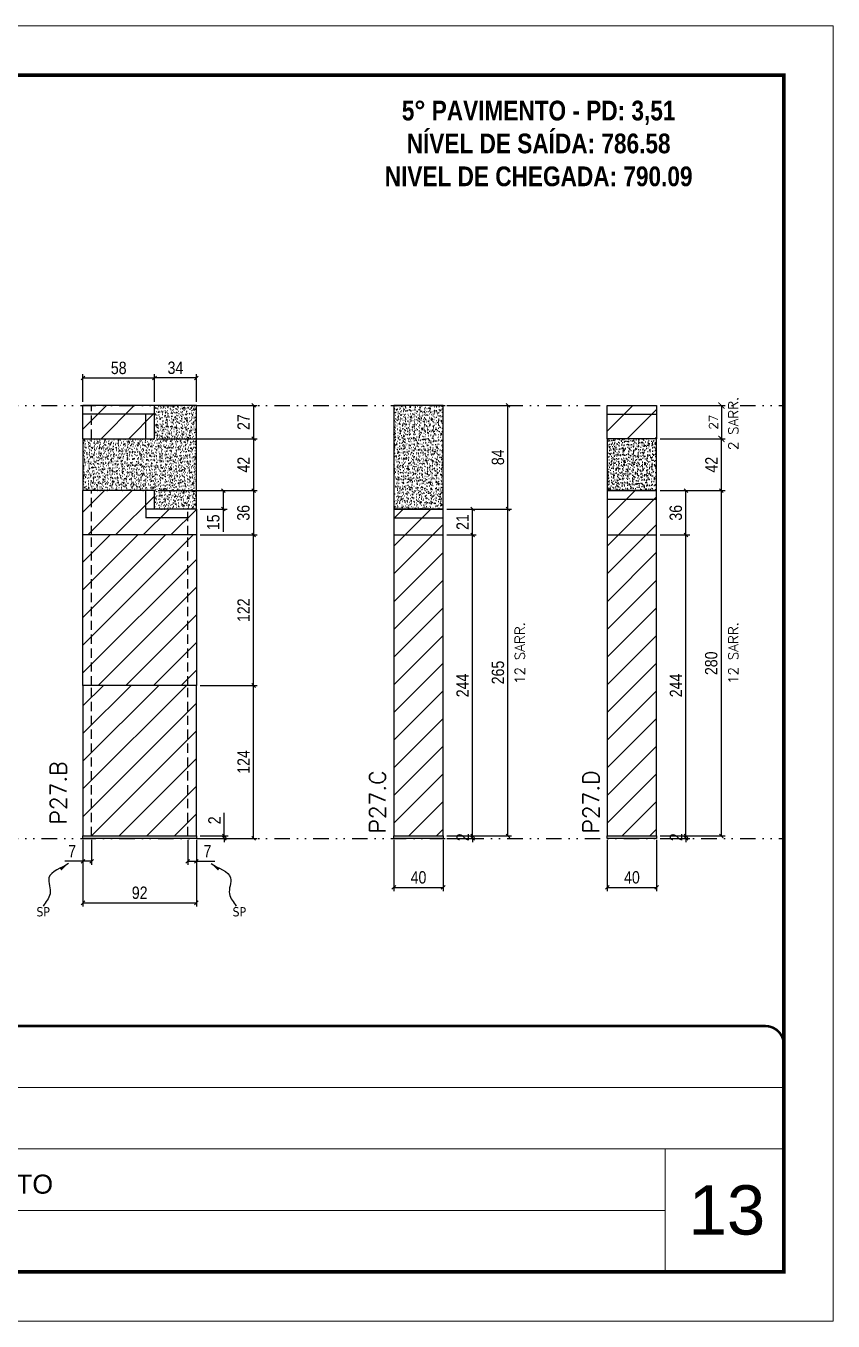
# Model space of a CAD drawing. Extents: x 28748 to 35002, y 14885 to 43501.
# Drawn here: x 29579 to 30233, y 39005 to 40055 of the extents above; entities that cross this region are included whole.
import ezdxf

# ---------------------------------------------------------------- set-up
doc = ezdxf.new("R2010")
doc.units = 0
for name, pattern in [('CONTINUO', [0]), ('DASHED', [0.75, 0.5, -0.25]), ('DIVIDE2', [0.625, 0.25, -0.125, 0, -0.125, 0, -0.125]), ('HIDDEN', [0.375, 0.25, -0.125])]:
    doc.linetypes.add(name, pattern=pattern)
for name, color, linetype, lineweight in [('CARIMBO', 255, 'Continuous', 9), ('Folhas', 255, 'Continuous', 9), ('Hachura', 251, 'Continuous', 9), ('SARRAFO DE PRESSAO', 251, 'DASHED', 9), ('Texto Seção', 7, 'Continuous', 15)]:
    doc.layers.add(name, color=color, linetype=linetype, lineweight=lineweight)
for name, color, linetype in [('COTA', 241, 'Continuous'), ('NOMENCLATURA', 7, 'Continuous'), ('Nível', 160, 'Continuous'), ('Painéis', 200, 'Continuous'), ('SARR_2.2x7', 40, 'Continuous'), ('Sarrafo de Pressão', 42, 'HIDDEN'), ('texto', 7, 'Continuous')]:
    doc.layers.add(name, color=color, linetype=linetype)
doc.styles.add('ARIAL', font='arial.ttf')
doc.styles.add('COTA TECNICA', font='techl___.ttf', dxfattribs={"height": 10})
doc.styles.add('COTA TECNICA-50', font='techl___.ttf', dxfattribs={"height": 10})
doc.styles.add('REGUA-120', font='ROMANS.shx', dxfattribs={"height": 15})
doc.styles.add('ROMANC', font='techb___.ttf', dxfattribs={"height": 2.5})
doc.styles.add('ROMANS', font='romans.shx')
doc.styles.get("Standard").update_dxf_attribs({"font": 'arial.ttf'})
doc.dimstyles.new('COTA PAINEL-50', dxfattribs={"dimtxt": 10, "dimasz": 3, "dimexe": 3, "dimexo": 3, "dimgap": 3, "dimtad": 1, "dimdec": 1, "dimzin": 12, "dimdsep": 46, "dimtxsty": 'COTA TECNICA-50', "dimblk1": 'OBLIQUE', "dimblk2": 'OBLIQUE', "dimsah": 1, "dimcen": 0.9, "dimclrd": 4, "dimclre": 4, "dimclrt": 240, "dimadec": 1, "dimazin": 3, "dimtfac": 1, "dimtdec": 1, "dimtmove": 0, "dimatfit": 3, "dimfxl": 1, "dimtolj": 1, "dimtzin": 12, "dimarcsym": 0})
doc.dimstyles.new('Cota Paínel', dxfattribs={"dimtxt": 7, "dimasz": 5, "dimexe": 3, "dimexo": 3, "dimgap": 3, "dimtad": 1, "dimdec": 1, "dimzin": 12, "dimdsep": 46, "dimtxsty": 'ROMANS', "dimblk": 'ARCHTICK', "dimcen": 0, "dimclrd": 4, "dimclre": 4, "dimclrt": 1, "dimadec": 1, "dimazin": 3, "dimtfac": 1, "dimtdec": 1, "dimtmove": 0, "dimatfit": 3, "dimldrblk": 'OBLIQUE', "dimfxl": 1, "dimtolj": 1, "dimtzin": 12, "dimarcsym": 0})
doc.dimstyles.new('PAINEL', dxfattribs={"dimtxt": 10, "dimasz": 3, "dimexe": 3, "dimexo": 3, "dimgap": 3, "dimtad": 1, "dimdec": 1, "dimzin": 12, "dimdsep": 46, "dimtxsty": 'COTA TECNICA', "dimblk1": 'OBLIQUE', "dimblk2": 'OBLIQUE', "dimsah": 1, "dimcen": 0.9, "dimclrd": 4, "dimclre": 4, "dimclrt": 240, "dimadec": 1, "dimazin": 3, "dimtfac": 1, "dimtdec": 1, "dimtmove": 0, "dimatfit": 3, "dimfxl": 1, "dimtolj": 1, "dimtzin": 12, "dimarcsym": 0})
doc.dimstyles.get("Standard").update_dxf_attribs({"dimtxt": 0.18, "dimasz": 0.18, "dimexe": 0.18, "dimexo": 0.0625, "dimgap": 0.09, "dimtad": 0, "dimtih": 1, "dimtoh": 1, "dimdec": 4, "dimzin": 0, "dimdsep": 46, "dimtxsty": 'Standard', "dimcen": 0.09, "dimadec": 0, "dimazin": 0, "dimtfac": 1, "dimtdec": 4, "dimtofl": 0, "dimtmove": 0, "dimatfit": 3, "dimfxl": 1, "dimtolj": 1, "dimtzin": 0, "dimarcsym": 0})
pattern_1 = [(45, (-100345.499, 8260.539), (-11.2253202, 11.2253202), [])]
pattern_2 = [(45, (-100172.502, 8260.539), (-11.2253202, 11.2253202), [])]

# ---------------------------------------------------------------- blocks, each defined once
blk = doc.blocks.new('9999999999')
at = {"color": 30, "linetype": 'CONTINUO'}
for p, q in [((98564.6, 34379.6), (99584, 34379.6)), ((98564.6, 34329.8), (99488, 34329.8)), ((99584, 34329.8), (99488, 34329.8)), ((99488, 34329.8), (99488, 34230.2)), ((98564.6, 34280), (99488, 34280))]:
    blk.add_line(p, q, dxfattribs=at)
at = {"color": 30, "linetype": 'CONTINUO', "const_width": 2}
blk.add_lwpolyline([(99584, 34230.2), (99584, 34414.4, 0.414214), (99569, 34429.4), (98229, 34429.4, 0.414214), (98214, 34414.4), (98214, 34245.2, 0.414214), (98229, 34230.2), (99584, 34230.2)], format="xyb", dxfattribs=at)
at = {"layer": 'Folhas'}
blk.add_lwpolyline([(98139, 34190.2), (99624, 34190.2), (99624, 35240.2), (98139, 35240.2)], close=True, dxfattribs=at)
at = {"layer": 'Folhas', "color": 30, "const_width": 3}
blk.add_lwpolyline([(98214, 34230.2), (99584, 34230.2), (99584, 35200.2), (98214, 35200.2)], close=True, dxfattribs=at)
at = {"color": 7, "linetype": 'Continuous', "ltscale": 5, "style": 'ARIAL'}
blk.add_text('5° PAVIMENTO', height=15.483, dxfattribs=at).set_placement((98837.7, 34293.5))
blk = doc.blocks.new('_Oblique')
at = {"color": 0, "linetype": 'ByBlock', "lineweight": -2}
blk.add_line((-0.5, -0.5), (0.5, 0.5), dxfattribs=at)
blk = doc.blocks.new('*D173')
at = {"layer": 'COTA', "color": 4, "lineweight": -2, "transparency": 16777216}
for p, q in [((29920.3, 39663.3), (29972.8, 39663.3)), ((29969.8, 39398.3), (29969.8, 39663.3)), ((29920.3, 39398.3), (29972.8, 39398.3))]:
    blk.add_line(p, q, dxfattribs=at)
at = {"layer": 'Defpoints', "color": 0, "transparency": 16777216}
for p in [(29917.3, 39663.3), (29969.8, 39663.3), (29917.3, 39398.3)]:
    blk.add_point(p, dxfattribs=at)
at = {"layer": 'COTA', "color": 4, "lineweight": -2, "transparency": 16777216, "xscale": 3, "yscale": 3, "zscale": 3}
for p, rotation in [((29969.8, 39663.3), 90), ((29969.8, 39398.3), 270)]:
    blk.add_blockref('_Oblique', p, dxfattribs=dict(at, rotation=rotation))
at = {"layer": 'COTA', "color": 240, "transparency": 16777216, "insert": (29961.7, 39530.8), "char_height": 10, "attachment_point": 5, "rotation": 90, "style": 'COTA TECNICA'}
blk.add_mtext('\\A1;265', dxfattribs=at)
blk = doc.blocks.new('*D174')
at = {"layer": 'COTA', "color": 4, "lineweight": -2, "transparency": 16777216}
for p, q in [((29920.3, 39747.3), (29972.8, 39747.3)), ((29969.8, 39663.3), (29969.8, 39747.3)), ((29920.3, 39663.3), (29972.8, 39663.3))]:
    blk.add_line(p, q, dxfattribs=at)
at = {"layer": 'Defpoints', "color": 0, "transparency": 16777216}
for p in [(29917.3, 39747.3), (29969.8, 39747.3), (29917.3, 39663.3)]:
    blk.add_point(p, dxfattribs=at)
at = {"layer": 'COTA', "color": 4, "lineweight": -2, "transparency": 16777216, "xscale": 3, "yscale": 3, "zscale": 3}
for p, rotation in [((29969.8, 39747.3), 90), ((29969.8, 39663.3), 270)]:
    blk.add_blockref('_Oblique', p, dxfattribs=dict(at, rotation=rotation))
at = {"layer": 'COTA', "color": 240, "transparency": 16777216, "insert": (29961.7, 39705.3), "char_height": 10, "attachment_point": 5, "rotation": 90, "style": 'COTA TECNICA'}
blk.add_mtext('\\A1;84', dxfattribs=at)
blk = doc.blocks.new('*D175')
at = {"layer": 'COTA', "color": 4, "lineweight": -2, "transparency": 16777216}
for p, q in [((29877.3, 39395.3), (29877.3, 39353.6)), ((29917.3, 39395.3), (29917.3, 39353.6)), ((29877.3, 39356.6), (29917.3, 39356.6))]:
    blk.add_line(p, q, dxfattribs=at)
at = {"layer": 'Defpoints', "color": 0, "transparency": 16777216}
for p in [(29877.3, 39398.3), (29917.3, 39398.3), (29917.3, 39356.6)]:
    blk.add_point(p, dxfattribs=at)
at = {"layer": 'COTA', "color": 4, "lineweight": -2, "transparency": 16777216, "xscale": 3, "yscale": 3, "zscale": 3, "rotation": 180}
blk.add_blockref('_Oblique', (29877.3, 39356.6), dxfattribs=at)
at = {"layer": 'COTA', "color": 4, "lineweight": -2, "transparency": 16777216, "xscale": 3, "yscale": 3, "zscale": 3}
blk.add_blockref('_Oblique', (29917.3, 39356.6), dxfattribs=at)
at = {"layer": 'COTA', "color": 240, "transparency": 16777216, "insert": (29897.3, 39364.7), "char_height": 10, "attachment_point": 5, "style": 'COTA TECNICA'}
blk.add_mtext('\\A1;40', dxfattribs=at)
blk = doc.blocks.new('*D176')
at = {"layer": 'COTA', "color": 4, "lineweight": -2, "transparency": 16777216}
for p, q in [((29920.3, 39398.3), (29944.1, 39398.3)), ((29920.3, 39396.3), (29944.1, 39396.3)), ((29941.1, 39398.3), (29941.1, 39401.3)), ((29941.1, 39396.3), (29941.1, 39398.3)), ((29941.1, 39396.3), (29941.1, 39393.3))]:
    blk.add_line(p, q, dxfattribs=at)
at = {"layer": 'Defpoints', "color": 0, "transparency": 16777216}
for p in [(29917.3, 39398.3), (29917.3, 39396.3), (29941.1, 39398.3)]:
    blk.add_point(p, dxfattribs=at)
at = {"layer": 'COTA', "color": 4, "lineweight": -2, "transparency": 16777216, "xscale": 3, "yscale": 3, "zscale": 3}
for p, rotation in [((29941.1, 39398.3), 270), ((29941.1, 39396.3), 90)]:
    blk.add_blockref('_Oblique', p, dxfattribs=dict(at, rotation=rotation))
at = {"layer": 'COTA', "color": 240, "transparency": 16777216, "insert": (29933.1, 39397.3), "char_height": 10, "attachment_point": 5, "rotation": 90, "style": 'COTA TECNICA-50'}
blk.add_mtext('\\A1;2', dxfattribs=at)
blk = doc.blocks.new('*D373')
at = {"layer": 'COTA', "color": 4, "lineweight": -2, "transparency": 16777216}
for p, q in [((29625.3, 39395.3), (29625.3, 39341.1)), ((29717.3, 39395.3), (29717.3, 39341.1)), ((29625.3, 39344.1), (29717.3, 39344.1))]:
    blk.add_line(p, q, dxfattribs=at)
at = {"layer": 'Defpoints', "color": 0, "transparency": 16777216}
for p in [(29625.3, 39398.3), (29717.3, 39398.3), (29717.3, 39344.1)]:
    blk.add_point(p, dxfattribs=at)
at = {"layer": 'COTA', "color": 4, "lineweight": -2, "transparency": 16777216, "xscale": 3, "yscale": 3, "zscale": 3, "rotation": 180}
blk.add_blockref('_Oblique', (29625.3, 39344.1), dxfattribs=at)
at = {"layer": 'COTA', "color": 4, "lineweight": -2, "transparency": 16777216, "xscale": 3, "yscale": 3, "zscale": 3}
blk.add_blockref('_Oblique', (29717.3, 39344.1), dxfattribs=at)
at = {"layer": 'COTA', "color": 240, "transparency": 16777216, "insert": (29671.3, 39352.2), "char_height": 10, "attachment_point": 5, "style": 'COTA TECNICA'}
blk.add_mtext('\\A1;92', dxfattribs=at)
blk = doc.blocks.new('*D374')
at = {"layer": 'COTA', "color": 4, "lineweight": -2, "transparency": 16777216}
for p, q in [((29720.3, 39520.3), (29766.6, 39520.3)), ((29763.6, 39396.3), (29763.6, 39520.3)), ((29720.3, 39396.3), (29766.6, 39396.3))]:
    blk.add_line(p, q, dxfattribs=at)
at = {"layer": 'Defpoints', "color": 0, "transparency": 16777216}
for p in [(29717.3, 39520.3), (29763.6, 39520.3), (29717.3, 39396.3)]:
    blk.add_point(p, dxfattribs=at)
at = {"layer": 'COTA', "color": 4, "lineweight": -2, "transparency": 16777216, "xscale": 3, "yscale": 3, "zscale": 3}
for p, rotation in [((29763.6, 39520.3), 90), ((29763.6, 39396.3), 270)]:
    blk.add_blockref('_Oblique', p, dxfattribs=dict(at, rotation=rotation))
at = {"layer": 'COTA', "color": 240, "transparency": 16777216, "insert": (29755.5, 39458.3), "char_height": 10, "attachment_point": 5, "rotation": 90, "style": 'COTA TECNICA-50'}
blk.add_mtext('\\A1;124', dxfattribs=at)
blk = doc.blocks.new('*D375')
at = {"layer": 'COTA', "color": 4, "lineweight": -2, "transparency": 16777216}
for p, q in [((29739.9, 39398.3), (29739.9, 39417.1)), ((29720.3, 39398.3), (29742.9, 39398.3)), ((29720.3, 39396.3), (29742.9, 39396.3)), ((29739.9, 39396.3), (29739.9, 39398.3)), ((29739.9, 39396.3), (29739.9, 39393.3))]:
    blk.add_line(p, q, dxfattribs=at)
at = {"layer": 'Defpoints', "color": 0, "transparency": 16777216}
for p in [(29717.3, 39398.3), (29717.3, 39396.3), (29739.9, 39396.3)]:
    blk.add_point(p, dxfattribs=at)
at = {"layer": 'COTA', "color": 4, "lineweight": -2, "transparency": 16777216, "xscale": 3, "yscale": 3, "zscale": 3}
for p, rotation in [((29739.9, 39398.3), 270), ((29739.9, 39396.3), 90)]:
    blk.add_blockref('_Oblique', p, dxfattribs=dict(at, rotation=rotation))
at = {"layer": 'COTA', "color": 240, "transparency": 16777216, "insert": (29731.9, 39411), "char_height": 10, "attachment_point": 5, "rotation": 90, "style": 'COTA TECNICA-50'}
blk.add_mtext('\\A1;2', dxfattribs=at)
blk = doc.blocks.new('*D376')
at = {"layer": 'COTA', "color": 4, "lineweight": -2, "transparency": 16777216}
for p, q in [((29625.3, 39393.3), (29625.3, 39374.8)), ((29632.3, 39395.3), (29632.3, 39374.8)), ((29625.3, 39377.8), (29610.6, 39377.8)), ((29632.3, 39377.8), (29625.3, 39377.8))]:
    blk.add_line(p, q, dxfattribs=at)
at = {"layer": 'Defpoints', "color": 0, "transparency": 16777216}
for p in [(29625.3, 39396.3), (29632.3, 39398.3), (29625.3, 39377.8)]:
    blk.add_point(p, dxfattribs=at)
at = {"layer": 'COTA', "color": 4, "lineweight": -2, "transparency": 16777216, "xscale": 3, "yscale": 3, "zscale": 3, "rotation": 180}
blk.add_blockref('_Oblique', (29625.3, 39377.8), dxfattribs=at)
at = {"layer": 'COTA', "color": 4, "lineweight": -2, "transparency": 16777216, "xscale": 3, "yscale": 3, "zscale": 3}
blk.add_blockref('_Oblique', (29632.3, 39377.8), dxfattribs=at)
at = {"layer": 'COTA', "color": 240, "transparency": 16777216, "insert": (29616.5, 39385.9), "char_height": 10, "attachment_point": 5, "style": 'COTA TECNICA-50'}
blk.add_mtext('\\A1;7', dxfattribs=at)
blk = doc.blocks.new('*D377')
at = {"layer": 'COTA', "color": 4, "lineweight": -2, "transparency": 16777216}
for p, q in [((29710.3, 39395.3), (29710.3, 39374.8)), ((29717.3, 39393.3), (29717.3, 39374.8)), ((29710.3, 39377.8), (29717.3, 39377.8)), ((29717.3, 39377.8), (29732.1, 39377.8))]:
    blk.add_line(p, q, dxfattribs=at)
at = {"layer": 'Defpoints', "color": 0, "transparency": 16777216}
for p in [(29710.3, 39398.3), (29717.3, 39396.3), (29717.3, 39377.8)]:
    blk.add_point(p, dxfattribs=at)
at = {"layer": 'COTA', "color": 4, "lineweight": -2, "transparency": 16777216, "xscale": 3, "yscale": 3, "zscale": 3, "rotation": 180}
blk.add_blockref('_Oblique', (29710.3, 39377.8), dxfattribs=at)
at = {"layer": 'COTA', "color": 4, "lineweight": -2, "transparency": 16777216, "xscale": 3, "yscale": 3, "zscale": 3}
blk.add_blockref('_Oblique', (29717.3, 39377.8), dxfattribs=at)
at = {"layer": 'COTA', "color": 240, "transparency": 16777216, "insert": (29726.2, 39385.9), "char_height": 10, "attachment_point": 5, "style": 'COTA TECNICA-50'}
blk.add_mtext('\\A1;7', dxfattribs=at)
blk = doc.blocks.new('*D378')
at = {"layer": 'COTA', "color": 4, "linetype": 'ByBlock', "lineweight": -2, "transparency": 16777216}
for p, q in [((29720.3, 39642.3), (29766.6, 39642.3)), ((29763.6, 39520.3), (29763.6, 39642.3)), ((29720.3, 39520.3), (29766.6, 39520.3))]:
    blk.add_line(p, q, dxfattribs=at)
at = {"layer": 'Defpoints', "color": 0, "linetype": 'ByBlock', "transparency": 16777216}
for p in [(29717.3, 39642.3), (29763.6, 39642.3), (29717.3, 39520.3)]:
    blk.add_point(p, dxfattribs=at)
at = {"layer": 'COTA', "color": 4, "linetype": 'ByBlock', "lineweight": -2, "transparency": 16777216, "xscale": 3, "yscale": 3, "zscale": 3}
for p, rotation in [((29763.6, 39642.3), 90), ((29763.6, 39520.3), 270)]:
    blk.add_blockref('_Oblique', p, dxfattribs=dict(at, rotation=rotation))
at = {"layer": 'COTA', "color": 240, "linetype": 'ByBlock', "transparency": 16777216, "insert": (29755.5, 39581.3), "char_height": 10, "attachment_point": 5, "rotation": 90, "style": 'COTA TECNICA'}
blk.add_mtext('\\A1;122', dxfattribs=at)
blk = doc.blocks.new('*D1572')
at = {"layer": 'COTA', "color": 4, "linetype": 'ByBlock', "lineweight": -2, "transparency": 16777216}
for p, q in [((29920.3, 39642.3), (29944.1, 39642.3)), ((29941.1, 39398.3), (29941.1, 39642.3)), ((29920.3, 39398.3), (29944.1, 39398.3))]:
    blk.add_line(p, q, dxfattribs=at)
at = {"layer": 'Defpoints', "color": 0, "linetype": 'ByBlock', "transparency": 16777216}
for p in [(29917.3, 39642.3), (29941.1, 39642.3), (29917.3, 39398.3)]:
    blk.add_point(p, dxfattribs=at)
at = {"layer": 'COTA', "color": 4, "linetype": 'ByBlock', "lineweight": -2, "transparency": 16777216, "xscale": 3, "yscale": 3, "zscale": 3}
for p, rotation in [((29941.1, 39642.3), 90), ((29941.1, 39398.3), 270)]:
    blk.add_blockref('_Oblique', p, dxfattribs=dict(at, rotation=rotation))
at = {"layer": 'COTA', "color": 240, "linetype": 'ByBlock', "transparency": 16777216, "insert": (29933, 39520.3), "char_height": 10, "attachment_point": 5, "rotation": 90, "style": 'COTA TECNICA'}
blk.add_mtext('\\A1;244', dxfattribs=at)
blk = doc.blocks.new('*D1573')
at = {"layer": 'COTA', "color": 4, "linetype": 'ByBlock', "lineweight": -2, "transparency": 16777216}
for p, q in [((29920.3, 39663.3), (29944.1, 39663.3)), ((29941.1, 39642.3), (29941.1, 39663.3)), ((29920.3, 39642.3), (29944.1, 39642.3))]:
    blk.add_line(p, q, dxfattribs=at)
at = {"layer": 'Defpoints', "color": 0, "linetype": 'ByBlock', "transparency": 16777216}
for p in [(29917.3, 39663.3), (29941.1, 39663.3), (29917.3, 39642.3)]:
    blk.add_point(p, dxfattribs=at)
at = {"layer": 'COTA', "color": 4, "linetype": 'ByBlock', "lineweight": -2, "transparency": 16777216, "xscale": 3, "yscale": 3, "zscale": 3}
for p, rotation in [((29941.1, 39663.3), 90), ((29941.1, 39642.3), 270)]:
    blk.add_blockref('_Oblique', p, dxfattribs=dict(at, rotation=rotation))
at = {"layer": 'COTA', "color": 240, "linetype": 'ByBlock', "transparency": 16777216, "insert": (29933, 39652.8), "char_height": 10, "attachment_point": 5, "rotation": 90, "style": 'COTA TECNICA'}
blk.add_mtext('\\A1;21', dxfattribs=at)
blk = doc.blocks.new('*D2167')
at = {"layer": 'COTA', "color": 4, "lineweight": -2, "transparency": 16777216}
for p, q in [((29683.3, 39750.3), (29683.3, 39772.6)), ((29717.3, 39769.6), (29683.3, 39769.6)), ((29717.3, 39750.3), (29717.3, 39772.6))]:
    blk.add_line(p, q, dxfattribs=at)
at = {"layer": 'Defpoints', "color": 0, "transparency": 16777216}
for p in [(29683.3, 39769.6), (29683.3, 39747.3), (29717.3, 39747.3)]:
    blk.add_point(p, dxfattribs=at)
at = {"layer": 'COTA', "color": 4, "lineweight": -2, "transparency": 16777216, "xscale": 3, "yscale": 3, "zscale": 3, "rotation": 180}
blk.add_blockref('_Oblique', (29683.3, 39769.6), dxfattribs=at)
at = {"layer": 'COTA', "color": 4, "lineweight": -2, "transparency": 16777216, "xscale": 3, "yscale": 3, "zscale": 3}
blk.add_blockref('_Oblique', (29717.3, 39769.6), dxfattribs=at)
at = {"layer": 'COTA', "color": 240, "transparency": 16777216, "insert": (29700.3, 39777.8), "char_height": 10, "attachment_point": 5, "style": 'COTA TECNICA-50'}
blk.add_mtext('\\A1;34', dxfattribs=at)
blk = doc.blocks.new('*D1424')
at = {"layer": 'COTA', "color": 4, "lineweight": -2, "transparency": 16777216}
for p, q in [((29686.3, 39678.3), (29766.6, 39678.3)), ((29763.6, 39678.3), (29763.6, 39642.3)), ((29720.3, 39642.3), (29766.6, 39642.3))]:
    blk.add_line(p, q, dxfattribs=at)
at = {"layer": 'Defpoints', "color": 0, "transparency": 16777216}
for p in [(29683.3, 39678.3), (29717.3, 39642.3), (29763.6, 39642.3)]:
    blk.add_point(p, dxfattribs=at)
at = {"layer": 'COTA', "color": 4, "lineweight": -2, "transparency": 16777216, "xscale": 3, "yscale": 3, "zscale": 3}
for p, rotation in [((29763.6, 39678.3), 90), ((29763.6, 39642.3), 270)]:
    blk.add_blockref('_Oblique', p, dxfattribs=dict(at, rotation=rotation))
at = {"layer": 'COTA', "color": 240, "transparency": 16777216, "insert": (29755.4, 39660.3), "char_height": 10, "attachment_point": 5, "rotation": 90, "style": 'COTA TECNICA-50'}
blk.add_mtext('\\A1;36', dxfattribs=at)
blk = doc.blocks.new('*D1425')
at = {"layer": 'COTA', "color": 4, "lineweight": -2, "transparency": 16777216}
for p, q in [((30093.3, 39678.3), (30145.8, 39678.3)), ((30142.8, 39398.3), (30142.8, 39678.3)), ((30093.3, 39398.3), (30145.8, 39398.3))]:
    blk.add_line(p, q, dxfattribs=at)
at = {"layer": 'Defpoints', "color": 0, "transparency": 16777216}
for p in [(30090.3, 39678.3), (30142.8, 39678.3), (30090.3, 39398.3)]:
    blk.add_point(p, dxfattribs=at)
at = {"layer": 'COTA', "color": 4, "lineweight": -2, "transparency": 16777216, "xscale": 3, "yscale": 3, "zscale": 3}
for p, rotation in [((30142.8, 39678.3), 90), ((30142.8, 39398.3), 270)]:
    blk.add_blockref('_Oblique', p, dxfattribs=dict(at, rotation=rotation))
at = {"layer": 'COTA', "color": 240, "transparency": 16777216, "insert": (30134.6, 39538.3), "char_height": 10, "attachment_point": 5, "rotation": 90, "style": 'COTA TECNICA'}
blk.add_mtext('\\A1;280', dxfattribs=at)
blk = doc.blocks.new('*D1426')
at = {"layer": 'COTA', "color": 4, "lineweight": -2, "transparency": 16777216}
for p, q in [((30093.3, 39720.3), (30145.8, 39720.3)), ((30142.8, 39678.3), (30142.8, 39720.3)), ((30093.3, 39678.3), (30145.8, 39678.3))]:
    blk.add_line(p, q, dxfattribs=at)
at = {"layer": 'Defpoints', "color": 0, "transparency": 16777216}
for p in [(30090.3, 39720.3), (30142.8, 39720.3), (30090.3, 39678.3)]:
    blk.add_point(p, dxfattribs=at)
at = {"layer": 'COTA', "color": 4, "lineweight": -2, "transparency": 16777216, "xscale": 3, "yscale": 3, "zscale": 3}
for p, rotation in [((30142.8, 39720.3), 90), ((30142.8, 39678.3), 270)]:
    blk.add_blockref('_Oblique', p, dxfattribs=dict(at, rotation=rotation))
at = {"layer": 'COTA', "color": 240, "transparency": 16777216, "insert": (30134.7, 39699.3), "char_height": 10, "attachment_point": 5, "rotation": 90, "style": 'COTA TECNICA'}
blk.add_mtext('\\A1;42', dxfattribs=at)
blk = doc.blocks.new('*D1427')
at = {"layer": 'COTA', "color": 4, "lineweight": -2, "transparency": 16777216}
for p, q in [((30050.3, 39395.3), (30050.3, 39353.6)), ((30090.3, 39395.3), (30090.3, 39353.6)), ((30050.3, 39356.6), (30090.3, 39356.6))]:
    blk.add_line(p, q, dxfattribs=at)
at = {"layer": 'Defpoints', "color": 0, "transparency": 16777216}
for p in [(30050.3, 39398.3), (30090.3, 39398.3), (30090.3, 39356.6)]:
    blk.add_point(p, dxfattribs=at)
at = {"layer": 'COTA', "color": 4, "lineweight": -2, "transparency": 16777216, "xscale": 3, "yscale": 3, "zscale": 3, "rotation": 180}
blk.add_blockref('_Oblique', (30050.3, 39356.6), dxfattribs=at)
at = {"layer": 'COTA', "color": 4, "lineweight": -2, "transparency": 16777216, "xscale": 3, "yscale": 3, "zscale": 3}
blk.add_blockref('_Oblique', (30090.3, 39356.6), dxfattribs=at)
at = {"layer": 'COTA', "color": 240, "transparency": 16777216, "insert": (30070.3, 39364.7), "char_height": 10, "attachment_point": 5, "style": 'COTA TECNICA'}
blk.add_mtext('\\A1;40', dxfattribs=at)
blk = doc.blocks.new('*D1428')
at = {"layer": 'COTA', "color": 4, "lineweight": -2, "transparency": 16777216}
for p, q in [((30093.3, 39398.3), (30117.1, 39398.3)), ((30093.3, 39396.3), (30117.1, 39396.3)), ((30114.1, 39398.3), (30114.1, 39401.3)), ((30114.1, 39396.3), (30114.1, 39398.3)), ((30114.1, 39396.3), (30114.1, 39393.3))]:
    blk.add_line(p, q, dxfattribs=at)
at = {"layer": 'Defpoints', "color": 0, "transparency": 16777216}
for p in [(30090.3, 39398.3), (30090.3, 39396.3), (30114.1, 39398.3)]:
    blk.add_point(p, dxfattribs=at)
at = {"layer": 'COTA', "color": 4, "lineweight": -2, "transparency": 16777216, "xscale": 3, "yscale": 3, "zscale": 3}
for p, rotation in [((30114.1, 39398.3), 270), ((30114.1, 39396.3), 90)]:
    blk.add_blockref('_Oblique', p, dxfattribs=dict(at, rotation=rotation))
at = {"layer": 'COTA', "color": 240, "transparency": 16777216, "insert": (30106.1, 39397.3), "char_height": 10, "attachment_point": 5, "rotation": 90, "style": 'COTA TECNICA-50'}
blk.add_mtext('\\A1;2', dxfattribs=at)
blk = doc.blocks.new('*D2168')
at = {"layer": 'COTA', "color": 4, "linetype": 'ByBlock', "lineweight": -2, "transparency": 16777216}
for p, q in [((30093.3, 39642.3), (30117.1, 39642.3)), ((30114.1, 39398.3), (30114.1, 39642.3)), ((30093.3, 39398.3), (30117.1, 39398.3))]:
    blk.add_line(p, q, dxfattribs=at)
at = {"layer": 'Defpoints', "color": 0, "linetype": 'ByBlock', "transparency": 16777216}
for p in [(30090.3, 39642.3), (30114.1, 39642.3), (30090.3, 39398.3)]:
    blk.add_point(p, dxfattribs=at)
at = {"layer": 'COTA', "color": 4, "linetype": 'ByBlock', "lineweight": -2, "transparency": 16777216, "xscale": 3, "yscale": 3, "zscale": 3}
for p, rotation in [((30114.1, 39642.3), 90), ((30114.1, 39398.3), 270)]:
    blk.add_blockref('_Oblique', p, dxfattribs=dict(at, rotation=rotation))
at = {"layer": 'COTA', "color": 240, "linetype": 'ByBlock', "transparency": 16777216, "insert": (30106, 39520.3), "char_height": 10, "attachment_point": 5, "rotation": 90, "style": 'COTA TECNICA'}
blk.add_mtext('\\A1;244', dxfattribs=at)
blk = doc.blocks.new('*D2169')
at = {"layer": 'COTA', "color": 4, "linetype": 'ByBlock', "lineweight": -2, "transparency": 16777216}
for p, q in [((30093.3, 39678.3), (30117.1, 39678.3)), ((30114.1, 39642.3), (30114.1, 39678.3)), ((30093.3, 39642.3), (30117.1, 39642.3))]:
    blk.add_line(p, q, dxfattribs=at)
at = {"layer": 'Defpoints', "color": 0, "linetype": 'ByBlock', "transparency": 16777216}
for p in [(30090.3, 39678.3), (30114.1, 39678.3), (30090.3, 39642.3)]:
    blk.add_point(p, dxfattribs=at)
at = {"layer": 'COTA', "color": 4, "linetype": 'ByBlock', "lineweight": -2, "transparency": 16777216, "xscale": 3, "yscale": 3, "zscale": 3}
for p, rotation in [((30114.1, 39678.3), 90), ((30114.1, 39642.3), 270)]:
    blk.add_blockref('_Oblique', p, dxfattribs=dict(at, rotation=rotation))
at = {"layer": 'COTA', "color": 240, "linetype": 'ByBlock', "transparency": 16777216, "insert": (30105.9, 39660.3), "char_height": 10, "attachment_point": 5, "rotation": 90, "style": 'COTA TECNICA'}
blk.add_mtext('\\A1;36', dxfattribs=at)
blk = doc.blocks.new('_ArchTick')
at = {"color": 0, "linetype": 'ByBlock', "const_width": 0.15}
blk.add_lwpolyline([(-0.5, -0.5), (0.5, 0.5)], dxfattribs=at)
blk = doc.blocks.new('*D2170')
at = {"layer": 'COTA', "color": 4, "lineweight": -2, "transparency": 16777216}
for p, q in [((30093.3, 39747.3), (30145.8, 39747.3)), ((30142.8, 39747.3), (30142.8, 39720.3)), ((30093.3, 39720.3), (30145.8, 39720.3))]:
    blk.add_line(p, q, dxfattribs=at)
at = {"layer": 'Defpoints', "color": 0, "transparency": 16777216}
for p in [(30090.3, 39747.3), (30090.3, 39720.3), (30142.8, 39720.3)]:
    blk.add_point(p, dxfattribs=at)
at = {"layer": 'COTA', "color": 4, "lineweight": -2, "transparency": 16777216, "xscale": 5, "yscale": 5, "zscale": 5}
for p, rotation in [((30142.8, 39747.3), 90), ((30142.8, 39720.3), 270)]:
    blk.add_blockref('_ArchTick', p, dxfattribs=dict(at, rotation=rotation))
at = {"layer": 'COTA', "color": 1, "transparency": 16777216, "insert": (30136.3, 39733.8), "char_height": 7, "attachment_point": 5, "rotation": 90, "style": 'ROMANS'}
blk.add_mtext('\\A1;27', dxfattribs=at)
blk = doc.blocks.new('*D2232')
at = {"layer": 'COTA', "color": 4, "lineweight": -2, "transparency": 16777216}
for p, q in [((29720.3, 39747.3), (29766.6, 39747.3)), ((29763.6, 39747.3), (29763.6, 39720.3)), ((29686.3, 39720.3), (29766.6, 39720.3))]:
    blk.add_line(p, q, dxfattribs=at)
at = {"layer": 'Defpoints', "color": 0, "transparency": 16777216}
for p in [(29717.3, 39747.3), (29683.3, 39720.3), (29763.6, 39720.3)]:
    blk.add_point(p, dxfattribs=at)
at = {"layer": 'COTA', "color": 4, "lineweight": -2, "transparency": 16777216, "xscale": 3, "yscale": 3, "zscale": 3}
for p, rotation in [((29763.6, 39747.3), 90), ((29763.6, 39720.3), 270)]:
    blk.add_blockref('_Oblique', p, dxfattribs=dict(at, rotation=rotation))
at = {"layer": 'COTA', "color": 240, "transparency": 16777216, "insert": (29755.5, 39733.8), "char_height": 10, "attachment_point": 5, "rotation": 90, "style": 'COTA TECNICA'}
blk.add_mtext('\\A1;27', dxfattribs=at)
blk = doc.blocks.new('*D2233')
at = {"layer": 'COTA', "color": 4, "lineweight": -2, "transparency": 16777216}
for p, q in [((29686.3, 39720.3), (29766.6, 39720.3)), ((29763.6, 39720.3), (29763.6, 39678.3)), ((29686.3, 39678.3), (29766.6, 39678.3))]:
    blk.add_line(p, q, dxfattribs=at)
at = {"layer": 'Defpoints', "color": 0, "transparency": 16777216}
for p in [(29683.3, 39720.3), (29683.3, 39678.3), (29763.6, 39678.3)]:
    blk.add_point(p, dxfattribs=at)
at = {"layer": 'COTA', "color": 4, "lineweight": -2, "transparency": 16777216, "xscale": 3, "yscale": 3, "zscale": 3}
for p, rotation in [((29763.6, 39720.3), 90), ((29763.6, 39678.3), 270)]:
    blk.add_blockref('_Oblique', p, dxfattribs=dict(at, rotation=rotation))
at = {"layer": 'COTA', "color": 240, "transparency": 16777216, "insert": (29755.5, 39699.3), "char_height": 10, "attachment_point": 5, "rotation": 90, "style": 'COTA TECNICA'}
blk.add_mtext('\\A1;42', dxfattribs=at)
blk = doc.blocks.new('*D2234')
at = {"layer": 'COTA', "color": 4, "lineweight": -2, "transparency": 16777216}
for p, q in [((29686.3, 39678.3), (29742.1, 39678.3)), ((29739.1, 39678.3), (29739.1, 39663.3)), ((29720.3, 39663.3), (29742.1, 39663.3)), ((29739.1, 39663.3), (29739.1, 39644.9))]:
    blk.add_line(p, q, dxfattribs=at)
at = {"layer": 'Defpoints', "color": 0, "transparency": 16777216}
for p in [(29683.3, 39678.3), (29717.3, 39663.3), (29739.1, 39663.3)]:
    blk.add_point(p, dxfattribs=at)
at = {"layer": 'COTA', "color": 4, "lineweight": -2, "transparency": 16777216, "xscale": 3, "yscale": 3, "zscale": 3}
for p, rotation in [((29739.1, 39678.3), 90), ((29739.1, 39663.3), 270)]:
    blk.add_blockref('_Oblique', p, dxfattribs=dict(at, rotation=rotation))
at = {"layer": 'COTA', "color": 240, "transparency": 16777216, "insert": (29731, 39652.6), "char_height": 10, "attachment_point": 5, "rotation": 90, "style": 'COTA TECNICA'}
blk.add_mtext('\\A1;15', dxfattribs=at)
blk = doc.blocks.new('*D2235')
at = {"layer": 'COTA', "color": 4, "lineweight": -2, "transparency": 16777216}
for p, q in [((29625.3, 39750.3), (29625.3, 39772.6)), ((29625.3, 39769.6), (29683.3, 39769.6)), ((29683.3, 39750.3), (29683.3, 39772.6))]:
    blk.add_line(p, q, dxfattribs=at)
at = {"layer": 'Defpoints', "color": 0, "transparency": 16777216}
for p in [(29683.3, 39769.6), (29625.3, 39747.3), (29683.3, 39747.3)]:
    blk.add_point(p, dxfattribs=at)
at = {"layer": 'COTA', "color": 4, "lineweight": -2, "transparency": 16777216, "xscale": 3, "yscale": 3, "zscale": 3, "rotation": 180}
blk.add_blockref('_Oblique', (29625.3, 39769.6), dxfattribs=at)
at = {"layer": 'COTA', "color": 4, "lineweight": -2, "transparency": 16777216, "xscale": 3, "yscale": 3, "zscale": 3}
blk.add_blockref('_Oblique', (29683.3, 39769.6), dxfattribs=at)
at = {"layer": 'COTA', "color": 240, "transparency": 16777216, "insert": (29654.3, 39777.7), "char_height": 10, "attachment_point": 5, "style": 'COTA TECNICA'}
blk.add_mtext('\\A1;58', dxfattribs=at)

msp = doc.modelspace()

# ---------------------------------------------------------------- hatches: boundary and pattern name
at = {"layer": 'COTA', "linetype": 'ByBlock'}
h = msp.add_hatch(dxfattribs=at)
h.set_pattern_fill('AR-CONC', color=256, scale=0.03)
h.paths.add_polyline_path([(29717.33, 39747.3), (29683.33, 39747.3), (29683.33, 39720.3), (29625.33, 39720.3), (29625.33, 39678.3), (29683.33, 39678.3), (29683.33, 39663.3), (29717.33, 39663.3)])
h = msp.add_hatch(dxfattribs=at)
h.set_pattern_fill('AR-CONC', color=256, scale=0.03)
h.set_pattern_definition([(50, (-101736.7475, 12901.0396), (5.46554007, -0.47817257), [0.5715, -6.2865]), (355, (-101736.7475, 12901.0396), (-1.05730264, 5.73170536), [0.4572, -5.02921753]), (100.4514447, (-101736.292, 12901), (4.40823741, 5.25353256), [0.48570026, -5.34270734]), (46.1842, (-101736.7475, 12902.5636), (8.13237123, -1.26126984), [0.85725, -9.42975]), (96.6355576, (-101736.07, 12902.4585), (7.122124, 7.42278374), [0.7285507, -8.01406824]), (351.184151, (-101736.7475, 12902.564), (7.122124, 7.42278374), [0.685799, -7.54379196]), (21, (-101735.9855, 12902.1826), (4.54843174, -3.06795595), [0.5715, -6.2865]), (326, (-101735.9855, 12902.1826), (1.85406085, 5.52563898), [0.4572, -5.0292]), (71.451445, (-101735.6065, 12901.927), (6.40249258, 2.45768307), [0.48570026, -5.34269813]), (37.5, (-101736.7475, 12901.0396), (0.092658098, 2.536651166), [0, -4.96824, 0, -5.1054, 0, -5.04825]), (7.5, (-101736.7475, 12901.0396), (2.004589875, 3.005417245), [0, -2.91084, 0, -4.85394, 0, -1.92405]), (327.5, (-101738.4468, 12901.0396), (4.067717855, -0.17186232), [0, -1.905, 0, -5.9436, 0, -7.8867]), (317.5, (-101739.2088, 12901.0396), (4.44387544, 0.76279473), [0, -2.4765, 0, -3.94716, 0, -5.6007])])
h.paths.add_polyline_path([(29877.28, 39663.28), (29917.28, 39663.28), (29917.28, 39747.3), (29877.28, 39747.3)])
h = msp.add_hatch(dxfattribs=at)
h.set_pattern_fill('AR-CONC', color=256, scale=0.03)
h.set_pattern_definition([(50, (-101563.7507, 12865.0396), (5.46554007, -0.47817257), [0.5715, -6.2865]), (355, (-101563.7507, 12865.0396), (-1.05730264, 5.73170536), [0.4572, -5.02921753]), (100.4514447, (-101563.295, 12865), (4.40823741, 5.25353256), [0.48570026, -5.34270734]), (46.1842, (-101563.751, 12866.5636), (8.13237123, -1.26126984), [0.85725, -9.42975]), (96.6355576, (-101563.073, 12866.4585), (7.122124, 7.42278374), [0.7285507, -8.01406824]), (351.184151, (-101563.751, 12866.564), (7.122124, 7.42278374), [0.685799, -7.54379196]), (21, (-101562.9887, 12866.1826), (4.54843174, -3.06795595), [0.5715, -6.2865]), (326, (-101562.9887, 12866.1826), (1.85406085, 5.52563898), [0.4572, -5.0292]), (71.451445, (-101562.6097, 12865.927), (6.40249258, 2.45768307), [0.48570026, -5.34269813]), (37.5, (-101563.7507, 12865.0396), (0.092658098, 2.536651166), [0, -4.96824, 0, -5.1054, 0, -5.04825]), (7.5, (-101563.7507, 12865.0396), (2.004589875, 3.005417245), [0, -2.91084, 0, -4.85394, 0, -1.92405]), (327.5, (-101565.45, 12865.0396), (4.067717855, -0.17186232), [0, -1.905, 0, -5.9436, 0, -7.8867]), (317.5, (-101566.212, 12865.0396), (4.44387544, 0.76279473), [0, -2.4765, 0, -3.94716, 0, -5.6007])])
h.paths.add_polyline_path([(30050.28, 39678.3), (30090.28, 39678.3), (30090.28, 39720.3), (30050.28, 39720.3)])
at = {"layer": 'Hachura'}
h = msp.add_hatch(dxfattribs=at)
h.set_pattern_fill('ANSI31', color=256, scale=5)
h.paths.add_polyline_path([(29683.33, 39747.3), (29625.33, 39747.3), (29625.33, 39720.3), (29683.33, 39720.3)])
h = msp.add_hatch(dxfattribs=at)
h.set_pattern_fill('ANSI31', color=256, scale=5)
h.paths.add_polyline_path([(30090.28, 39747.3), (30050.28, 39747.3), (30050.28, 39720.3), (30090.28, 39720.3)])
h = msp.add_hatch(dxfattribs=at)
h.set_pattern_fill('ANSI31', color=256, scale=5)
h.paths.add_polyline_path([(29717.33, 39663.3), (29683.33, 39663.3), (29683.33, 39678.3), (29625.33, 39678.3), (29625.33, 39642.3), (29717.33, 39642.3)])
at = {"layer": 'Hachura', "linetype": 'ByBlock'}
h = msp.add_hatch(dxfattribs=at)
h.set_pattern_fill('ANSI31', color=256, scale=5)
h.set_pattern_definition(pattern_2)
h.paths.add_polyline_path([(30050.28, 39678.28), (30050.28, 39642.3), (30090.28, 39642.3), (30090.28, 39678.28)])
h = msp.add_hatch(dxfattribs=at)
h.set_pattern_fill('ANSI31', color=256, scale=5)
h.set_pattern_definition(pattern_1)
h.paths.add_polyline_path([(29917.28, 39663.28), (29877.28, 39663.28), (29877.28, 39642.3), (29917.28, 39642.3)])
h = msp.add_hatch(dxfattribs=at)
h.set_pattern_fill('ANSI31', color=256, scale=5)
h.set_pattern_definition([(45, (25761.067, 30974.01), (-11.22532, 11.22532), [])])
h.paths.add_polyline_path([(29625.33, 39520.3), (29717.33, 39520.3), (29717.33, 39642.3), (29625.33, 39642.3)])
h = msp.add_hatch(dxfattribs=at)
h.set_pattern_fill('ANSI31', color=256, scale=5)
h.set_pattern_definition(pattern_1)
h.paths.add_polyline_path([(29917.28, 39642.3), (29877.28, 39642.3), (29877.28, 39398.3), (29917.28, 39398.3)])
h = msp.add_hatch(dxfattribs=at)
h.set_pattern_fill('ANSI31', color=256, scale=5)
h.set_pattern_definition(pattern_2)
h.paths.add_polyline_path([(30090.28, 39642.3), (30050.28, 39642.3), (30050.28, 39398.3), (30090.28, 39398.3)])
h = msp.add_hatch(dxfattribs=at)
h.set_pattern_fill('ANSI31', color=256, scale=5)
h.set_pattern_definition([(45, (-100310.9, 8260.539), (-11.2253202, 11.2253202), [])])
h.paths.add_polyline_path([(29717.33, 39520.3), (29625.33, 39520.3), (29625.33, 39398.3), (29717.33, 39398.3)])

# ---------------------------------------------------------------- linework, layer by layer
at = {"layer": 'COTA', "linetype": 'ByBlock'}
for p, q in [((29717.33, 39747.3), (29683.33, 39747.3)), ((29717.33, 39663.3), (29717.33, 39747.3)), ((29625.33, 39720.3), (29625.33, 39678.3))]:
    msp.add_line(p, q, dxfattribs=at)
for points in [[(29877.28, 39663.28), (29917.28, 39663.28), (29917.28, 39747.3), (29877.28, 39747.3)], [(30050.28, 39678.28), (30090.28, 39678.28), (30090.28, 39720.3), (30050.28, 39720.3)]]:
    msp.add_lwpolyline(points, close=True, dxfattribs=at)
at = {"layer": 'Nível', "color": 4, "linetype": 'DIVIDE2', "ltscale": 50}
for p, q in [((29183, 39747.3), (30193.34, 39747.3)), ((29183, 39396.3), (30193.34, 39396.3))]:
    msp.add_line(p, q, dxfattribs=at)
at = {"layer": 'Painéis'}
for p, q in [((29625.33, 39720.3), (29625.33, 39747.3)), ((29683.33, 39747.3), (29625.33, 39747.3)), ((29683.33, 39720.3), (29683.33, 39747.3)), ((29625.33, 39720.3), (29683.33, 39720.3)), ((29625.33, 39520.3), (29625.33, 39678.3)), ((29683.33, 39678.3), (29625.33, 39678.3)), ((29683.33, 39663.3), (29683.33, 39678.3)), ((29717.33, 39663.3), (29683.33, 39663.3)), ((29717.33, 39663.3), (29717.33, 39520.3)), ((29717.33, 39642.3), (29625.33, 39642.3)), ((29877.28, 39642.3), (29917.28, 39642.3)), ((30050.28, 39642.3), (30090.28, 39642.3)), ((29717.33, 39520.3), (29625.33, 39520.3)), ((29877.28, 39398.3), (29917.28, 39398.3)), ((29877.28, 39396.3), (29877.28, 39398.3)), ((29917.28, 39396.3), (29877.28, 39396.3)), ((29917.28, 39398.3), (29917.28, 39396.3)), ((30050.28, 39398.3), (30090.28, 39398.3)), ((30050.28, 39396.3), (30050.28, 39398.3)), ((30090.28, 39396.3), (30050.28, 39396.3)), ((30090.28, 39398.3), (30090.28, 39396.3))]:
    msp.add_line(p, q, dxfattribs=at)
for points in [[(30050.28, 39747.3), (30090.28, 39747.3), (30090.28, 39720.3), (30050.28, 39720.3)], [(30050.28, 39398.3), (30090.28, 39398.3), (30090.28, 39678.28), (30050.28, 39678.28)], [(30050.28, 39678.28), (30090.28, 39678.28), (30090.28, 39678.28), (30050.28, 39678.28)], [(29877.28, 39398.3), (29917.28, 39398.3), (29917.28, 39663.28), (29877.28, 39663.28)], [(29877.28, 39663.28), (29917.28, 39663.28), (29917.28, 39663.28), (29877.28, 39663.28)], [(29625.33, 39398.3), (29717.33, 39398.3), (29717.33, 39520.3), (29625.33, 39520.3)], [(29625.33, 39398.3), (29717.33, 39398.3), (29717.33, 39396.3), (29625.33, 39396.3)]]:
    msp.add_lwpolyline(points, close=True, dxfattribs=at)
at = {"layer": 'SARR_2.2x7'}
for p, q in [((29683.33, 39740.3), (29625.33, 39740.3)), ((29676.33, 39720.3), (29676.33, 39740.3)), ((30050.28, 39740.3), (30090.28, 39740.3)), ((29676.33, 39663.3), (29676.33, 39678.3)), ((30050.28, 39671.28), (30090.28, 39671.28)), ((29683.33, 39663.3), (29676.33, 39663.3)), ((29676.33, 39663.3), (29676.33, 39656.3)), ((29710.33, 39656.3), (29676.33, 39656.3)), ((29877.28, 39656.28), (29917.28, 39656.28))]:
    msp.add_line(p, q, dxfattribs=at)
at = {"layer": 'Sarrafo de Pressão', "ltscale": 30}
for p, q in [((29632.33, 39720.3), (29632.33, 39747.3)), ((29632.33, 39642.3), (29632.33, 39678.3)), ((29710.33, 39642.3), (29710.33, 39663.3)), ((29632.33, 39520.3), (29632.33, 39642.3)), ((29710.33, 39520.3), (29710.33, 39642.3)), ((29632.33, 39398.3), (29632.33, 39520.3)), ((29710.33, 39398.3), (29710.33, 39520.3))]:
    msp.add_line(p, q, dxfattribs=at)

# ---------------------------------------------------------------- block references
at = {"layer": 'SARRAFO DE PRESSAO', "color": 6, "linetype": 'ByBlock'}
msp.add_blockref('9999999999', (-69390.64, 4814.81), dxfattribs=at)

# ---------------------------------------------------------------- texts
at = {"layer": 'CARIMBO', "style": 'ARIAL'}
msp.add_text('13', height=40, dxfattribs=at).set_placement((30116.2, 39075.16))
at = {"layer": 'NOMENCLATURA', "color": 2, "insert": (29994.67, 40021.08), "char_height": 16, "attachment_point": 2, "style": 'ROMANC'}
msp.add_mtext_dynamic_manual_height_columns('\\P5° PAVIMENTO - PD: 3,51\\PNÍVEL DE SAÍDA: 786.58\\PNIVEL DE CHEGADA: 790.09', width=300.2766, gutter_width=1, heights=[0], dxfattribs=at)
at = {"layer": 'texto', "color": 0, "char_height": 7.5, "attachment_point": 5}
for insert in [(29593.08, 39336.81), (29752.11, 39336.81)]:
    msp.add_mtext('{\\fTahoma|b0|i0|c0|p34;\\C4;SP}', dxfattribs=dict(at, insert=insert))
at = {"layer": 'Texto Seção', "linetype": 'Continuous', "style": 'ROMANS'}
for s, p in [('2 SARR.', (30156.45, 39711.14)), ('12 SARR.', (29983.45, 39521.58)), ('12 SARR.', (30156.45, 39521.58))]:
    msp.add_text(s, height=8, rotation=90, dxfattribs=at).set_placement(p)
at = {"layer": 'Texto Seção', "char_height": 13, "width": 285.3299, "attachment_point": 7, "rotation": 90, "style": 'REGUA-120'}
for s, insert in [('P27.B', (29611.86, 39407.55)), ('P27.C', (29870.63, 39400.23)), ('P27.D', (30043.63, 39400.23))]:
    msp.add_mtext(s, dxfattribs=dict(at, insert=insert))

# ---------------------------------------------------------------- dimensions: what is measured, and where the dimension line sits
at = {"layer": 'COTA'}
for base, p1, p2, dimstyle, picture, middle in [((29683.33, 39769.55), (29625.33, 39747.3), (29683.33, 39747.3), 'PAINEL', '*D2235', (29654.33, 39777.68)), ((29717.33, 39377.79), (29710.33, 39398.3), (29717.33, 39396.3), 'COTA PAINEL-50', '*D377', (29726.2, 39385.87))]:
    dim = msp.add_linear_dim(base=base, p1=p1, p2=p2, dimstyle=dimstyle, dxfattribs=at)
    dim.commit()
    dim.dimension.update_dxf_attribs({"geometry": picture, "text_midpoint": middle})
for base, p1, p2, angle, dimstyle, picture, middle in [((29683.33, 39769.55), (29717.33, 39747.3), (29683.33, 39747.3), 180, 'COTA PAINEL-50', '*D2167', (29700.33, 39777.77)), ((29763.57, 39720.3), (29717.33, 39747.3), (29683.33, 39720.3), 90, 'PAINEL', '*D2232', (29755.5, 39733.8)), ((30142.77, 39720.3), (30090.28, 39747.3), (30090.28, 39720.3), 90, 'Cota Paínel', '*D2170', (30136.27, 39733.8)), ((29763.57, 39678.3), (29683.33, 39720.3), (29683.33, 39678.3), 90, 'PAINEL', '*D2233', (29755.5, 39699.3)), ((29763.57, 39642.3), (29683.33, 39678.3), (29717.33, 39642.3), 90, 'COTA PAINEL-50', '*D1424', (29755.35, 39660.3)), ((29739.1, 39663.3), (29683.33, 39678.3), (29717.33, 39663.3), 90, 'PAINEL', '*D2234', (29730.99, 39652.62)), ((29763.57, 39520.3), (29717.33, 39396.3), (29717.33, 39520.3), 90, 'COTA PAINEL-50', '*D374', (29755.5, 39458.3)), ((29625.33, 39377.79), (29632.33, 39398.3), (29625.33, 39396.3), 180, 'COTA PAINEL-50', '*D376', (29616.47, 39385.87))]:
    dim = msp.add_linear_dim(base=base, p1=p1, p2=p2, angle=angle, dimstyle=dimstyle, dxfattribs=at)
    dim.commit()
    dim.dimension.update_dxf_attribs({"geometry": picture, "text_midpoint": middle})
for base, p1, p2, picture, middle in [((29969.77, 39747.3), (29917.28, 39663.28), (29917.28, 39747.3), '*D174', (29961.67, 39705.29)), ((30142.77, 39720.3), (30090.28, 39678.28), (30090.28, 39720.3), '*D1426', (30134.69, 39699.29)), ((30142.77, 39678.28), (30090.28, 39398.3), (30090.28, 39678.28), '*D1425', (30134.64, 39538.29)), ((29969.77, 39663.28), (29917.28, 39398.3), (29917.28, 39663.28), '*D173', (29961.66, 39530.79))]:
    dim = msp.add_linear_dim(base=base, p1=p1, p2=p2, angle=90, dimstyle='PAINEL', override={"dimarcsym": 2}, dxfattribs=at)
    dim.commit()
    dim.dimension.update_dxf_attribs({"geometry": picture, "text_midpoint": middle})
at = {"layer": 'COTA', "linetype": 'ByBlock'}
for base, p1, p2, picture, middle in [((30114.09, 39678.28), (30090.28, 39642.3), (30090.28, 39678.28), '*D2169', (30105.87, 39660.29)), ((29941.1, 39663.28), (29917.28, 39642.3), (29917.28, 39663.28), '*D1573', (29933.04, 39652.79))]:
    dim = msp.add_linear_dim(base=base, p1=p1, p2=p2, angle=90, dimstyle='PAINEL', override={"dimtmove": 1}, dxfattribs=at)
    dim.commit()
    dim.dimension.update_dxf_attribs({"geometry": picture, "text_midpoint": middle})
for base, p1, p2, picture, middle in [((29763.57, 39642.3), (29717.33, 39520.3), (29717.33, 39642.3), '*D378', (29755.51, 39581.3)), ((29941.1, 39642.3), (29917.28, 39398.3), (29917.28, 39642.3), '*D1572', (29933.02, 39520.3)), ((30114.09, 39642.3), (30090.28, 39398.3), (30090.28, 39642.3), '*D2168', (30106.02, 39520.3))]:
    dim = msp.add_linear_dim(base=base, p1=p1, p2=p2, angle=90, dimstyle='PAINEL', dxfattribs=at)
    dim.commit()
    dim.dimension.update_dxf_attribs({"geometry": picture, "text_midpoint": middle})
at = {"layer": 'COTA'}
for base, p1, p2, picture, middle in [((29739.86, 39396.3), (29717.33, 39398.3), (29717.33, 39396.3), '*D375', (29739.86, 39411.05)), ((29941.1, 39398.3), (29917.28, 39396.3), (29917.28, 39398.3), '*D176', (29941.1, 39397.3)), ((30114.09, 39398.3), (30090.28, 39396.3), (30090.28, 39398.3), '*D1428', (30114.09, 39397.3))]:
    dim = msp.add_linear_dim(base=base, p1=p1, p2=p2, angle=90, dimstyle='COTA PAINEL-50', dxfattribs=at)
    dim.commit()
    dim.dimension.update_dxf_attribs({"geometry": picture, "text_midpoint": middle, "dimtype": 160})
for base, p1, p2, picture, middle in [((29717.33, 39344.13), (29625.33, 39398.3), (29717.33, 39398.3), '*D373', (29671.33, 39352.21)), ((29917.28, 39356.57), (29877.28, 39398.3), (29917.28, 39398.3), '*D175', (29897.28, 39364.68)), ((30090.28, 39356.57), (30050.28, 39398.3), (30090.28, 39398.3), '*D1427', (30070.28, 39364.68))]:
    dim = msp.add_linear_dim(base=base, p1=p1, p2=p2, dimstyle='PAINEL', override={"dimarcsym": 2}, dxfattribs=at)
    dim.commit()
    dim.dimension.update_dxf_attribs({"geometry": picture, "text_midpoint": middle})

# ---------------------------------------------------------------- leaders
at = {"layer": 'COTA', "path_type": 1}
for points in [[(29613.5, 39376.12), (29597.72, 39364.29), (29598.64, 39351.28), (29593.09, 39341.5)], [(29729.16, 39376.12), (29744.95, 39364.29), (29744.02, 39351.28), (29749.57, 39341.5)]]:
    msp.add_leader(points, dimstyle='Standard', override={"dimasz": 8}, dxfattribs=at)

doc.saveas('drawing.dxf')
